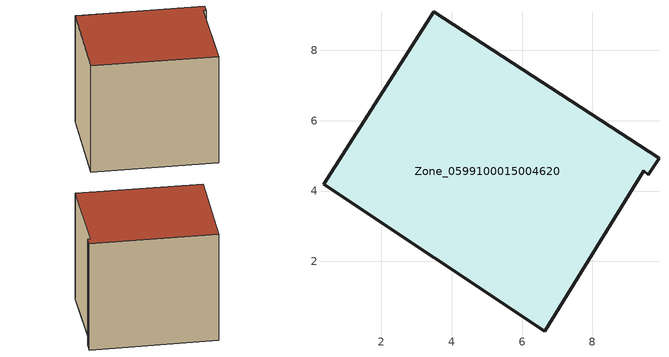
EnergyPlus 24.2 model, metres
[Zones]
Zone_0599100015004620
 floor ground (C_G): 3.49,9.1 9.89,4.94 9.59,4.47 9.45,4.58 6.65,0.01 0.36,4.19 z0.78
 wall outside (C_F): 9.45,4.58 9.59,4.47 9.89,4.94 3.49,9.1 0.36,4.19 6.65,0.01 9.45,4.58 z0.78:7.96
 roof outside (C_R): 9.89,4.94 3.49,9.1 0.36,4.19 6.65,0.01 9.45,4.58 9.59,4.47 z7.96
[BUILDING]
Pand.0599100015004620: North Axis=0; Terrain=City; Loads Convergence Tolerance Value=0.04; Temperature Convergence Tolerance Value=0.4; Solar Distribution=FullExterior; Maximum Number of Warmup Days=25; Minimum Number of Warmup Days=1
[Site:Location]
Rotterdam.The.Hague.AP_ZH_NLD Design_Conditions: Latitude=51.96; Longitude=4.45; Time Zone=1; Elevation=-4.5
[SITE:GROUNDTEMPERATURE:BUILDINGSURFACE]
18, 18, 18, 18, 18, 18, 18, 18, 18, 18, 18, 18
[MATERIAL] Thermal Absorptance=0.9; Solar Absorptance=0.7; Visible Absorptance=0.7
Name | Roughness | Thickness | Conductivity | Density | Specific Heat
G.TC.1965-1974 | MediumSmooth | 0.15 | 0.882353 | 540 | 1210
F.TC.1965-1974 | Rough | 0.3 | 0.697674 | 1920 | 840
R.TC.1965-1974 | MediumRough | 0.2 | 0.232558 | 1500 | 1000
[CONSTRUCTION]
C_G: G.TC.1965-1974
C_F: F.TC.1965-1974
C_R: R.TC.1965-1974
[ZONE]
Zone_0599100015004620: Type=1; Multiplier=1; Ceiling Height=Autocalculate; Volume=Autocalculate; Floor Area=autocalculate; Part of Total Floor Area=Yes
[ZONEINFILTRATION:DESIGNFLOWRATE]
Infil_Zone_0599100015004620: Zone or ZoneList or Space or SpaceList=Zone_0599100015004620; Schedule=AlwaysOn; Design Flow Rate Calculation Method=Flow/Area; Flow Rate per Floor Area=0.003; Constant Term Coefficient=1; Temperature Term Coefficient=0; Velocity Term Coefficient=0; Velocity Squared Term Coefficient=0
[HVACTEMPLATE:ZONE:IDEALLOADSAIRSYSTEM]
Zone_0599100015004620: Maximum Heating Supply Air Temperature=50; Minimum Cooling Supply Air Temperature=13; Maximum Heating Supply Air Humidity Ratio=0.0156; Minimum Cooling Supply Air Humidity Ratio=0.0077; Heating Limit=NoLimit; Cooling Limit=NoLimit; Dehumidification Control Type=ConstantSensibleHeatRatio; Cooling Sensible Heat Ratio=0.7; Dehumidification Setpoint=60; Humidification Control Type=None; Humidification Setpoint=30; Outdoor Air Method=None; Outdoor Air Flow Rate per Person=0.00944; Outdoor Air Flow Rate per Zone Floor Area=0; Outdoor Air Flow Rate per Zone=0; Demand Controlled Ventilation Type=None; Outdoor Air Economizer Type=NoEconomizer; Heat Recovery Type=None; Sensible Heat Recovery Effectiveness=0.7; Latent Heat Recovery Effectiveness=0.65
[ZONECONTROL:THERMOSTAT]
ThermostatControl_Zone_0599100015004620: Zone or ZoneList=Zone_0599100015004620; Control Type Schedule=DualSetpointControlType; Control 1=Thermostat_Zone_0599100015004620; Temperature Difference Between Cutout And Setpoint=0
[THERMOSTATSETPOINT:DUALSETPOINT]
Thermostat_Zone_0599100015004620: Heating Setpoint Temperature Schedule=HeatingSetpoint_Zone_0599100015004620; Cooling Setpoint Temperature Schedule=CoolingSetpoint_Zone_0599100015004620
[SCHEDULE:COMPACT]
HeatingSetpoint_Zone_0599100015004620: Through: 12/31, For: AllDays, Until: 24:00, 21
CoolingSetpoint_Zone_0599100015004620: Through: 12/31, For: AllDays, Until: 24:00, 24
DualSetpointControlType: Through: 12/31, For: AllDays, Until: 24:00, 4
AlwaysOn: Through: 12/31, For: AllDays, Until: 24:00, 1
